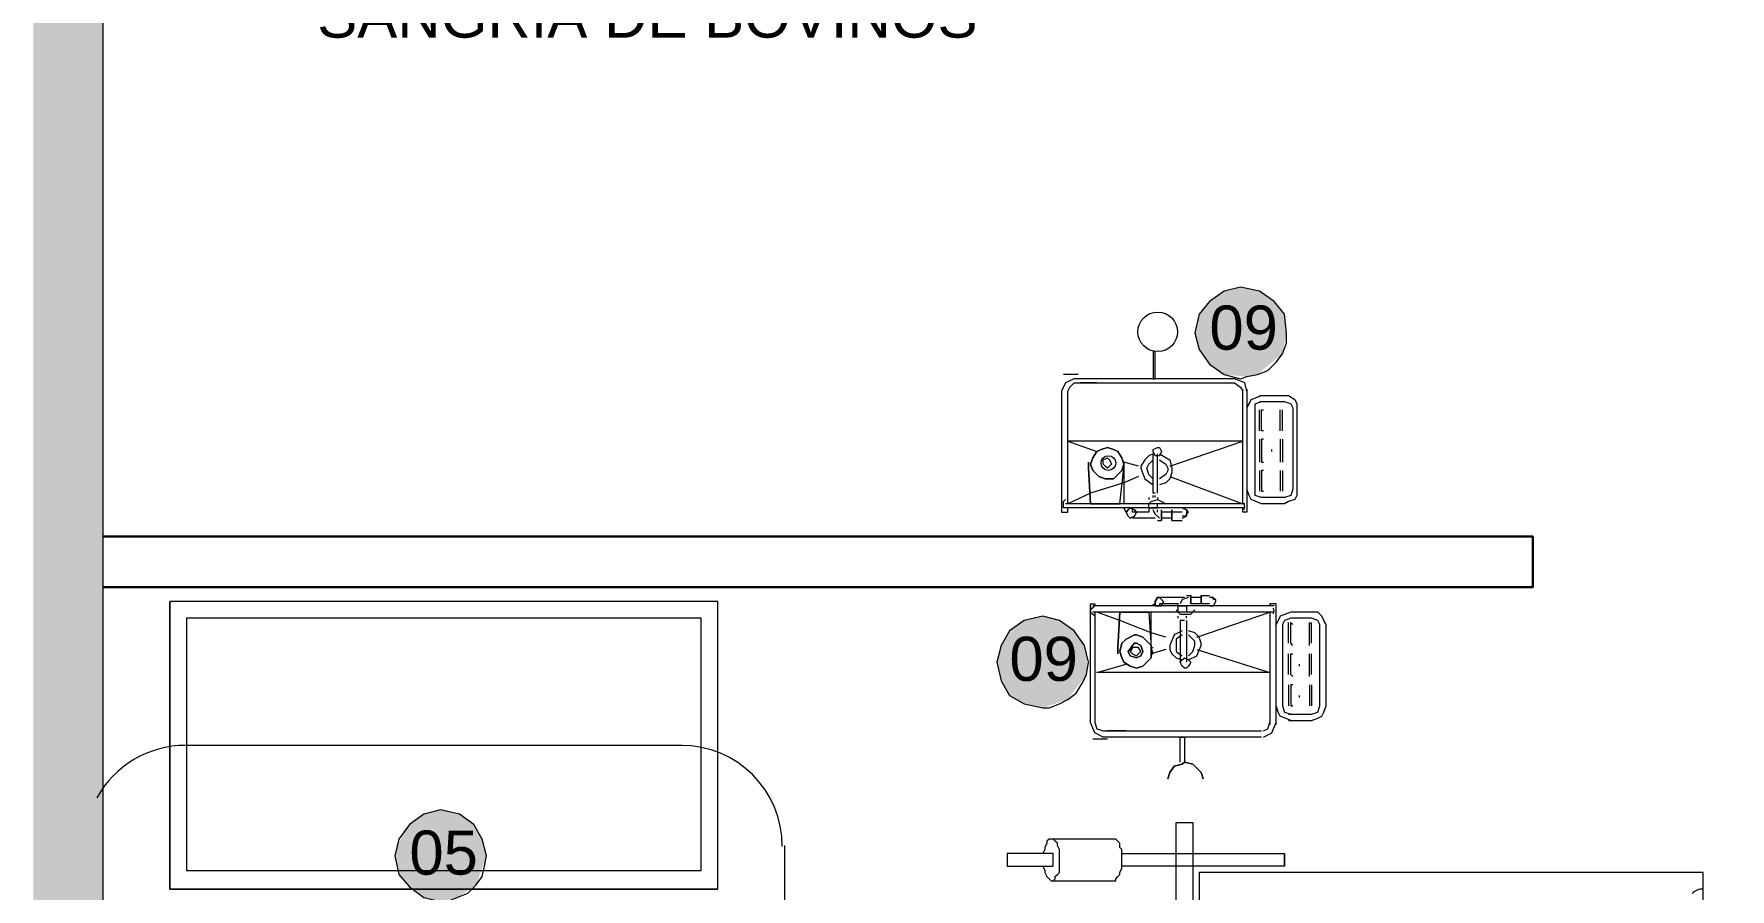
# Model space of a CAD drawing. Header units: metres. Extents: x 149 to 429, y -3 to 162.
# Drawn here: x 366.72 to 371.75, y 102.02 to 104.56 of the extents above; entities that cross this region are included whole.
import ezdxf

# ---------------------------------------------------------------- set-up
doc = ezdxf.new("R2010")
doc.units = ezdxf.units.M
doc.layers.add('1053_ARQ_BASE_MATADOURO_dwg', color=7, linetype='Continuous', lineweight=5, true_color=0x767676)
for name, color, linetype, lineweight in [('A-DETL', 7, 'Continuous', 5), ('A-DETL-GENF', 7, 'Continuous', 5), ('A-PAREDE', 7, 'Continuous', 30), ('A-TEXTO1', 7, 'Continuous', 5), ('PDF_equip inox', 7, 'Continuous', 5), ('PDF_EQUIPAMENTOS', 7, 'Continuous', 5), ('PDF_EquipInox', 7, 'Continuous', 5), ('PDF_isopainel', 7, 'Continuous', 5), ('PDF_Text', 7, 'Continuous', 5)]:
    doc.layers.add(name, color=color, linetype=linetype, lineweight=lineweight)
doc.styles.add('Arial_1', font='arial.ttf', dxfattribs={"height": 0.1308})
doc.styles.add('Arial_5', font='arial.ttf', dxfattribs={"height": 0.1275})

# ---------------------------------------------------------------- blocks, each defined once
blk = doc.blocks.new('1053_ARQ_BASE_MATADOURO_dwg_arq geral tgov-4039641-TÉRREO 1_20 - Dependente 2')
at = {"layer": 'A-PAREDE', "color": 253, "true_color": 0xaaaaaa}
blk.add_line((30.3125, 19.8832), (34.2546, 19.8832), dxfattribs=at)
at = {"layer": 'A-PAREDE', "color": 253, "true_color": 0xaaaaaa, "flags": 128}
blk.add_lwpolyline([(33.813, 19.8832), (34.5546, 19.8832), (34.5546, 19.7332), (30.3125, 19.7332)], dxfattribs=at)
at = {"layer": 'A-TEXTO1', "insert": (30.9474, 21.4916), "char_height": 0.1275, "width": 2.339853, "attachment_point": 1, "line_spacing_factor": 0.941778, "style": 'Arial_5'}
blk.add_mtext('SANGRIA DE BOVINOS', dxfattribs=at)
blk = doc.blocks.new('1053_ARQ_BASE_MATADOURO_dwg_ARQ GALPAO TGOV-4039645-TÉRREO 1_20 - Dependente 2')
at = {"layer": 'PDF_Text', "true_color": 0xe2e2e2}
h = blk.add_hatch(color=254, dxfattribs=at)
h.paths.add_polyline_path([(10.8687, 8.3693), (10.9058, 8.3796), (10.9738, 8.4373), (10.9861, 8.4991), (10.9799, 8.5548), (10.949, 8.5981), (10.8687, 8.631), (10.8501, 8.6352), (10.8007, 8.6228), (10.7574, 8.5981), (10.7265, 8.5548), (10.7141, 8.4991), (10.7265, 8.4497), (10.7574, 8.4064), (10.8007, 8.3755)])
h.paths.add_polyline_path([(-8.3586, 10.5022), (-8.3277, 10.5084), (-8.2535, 10.5702), (-8.2411, 10.6321), (-8.2473, 10.6877), (-8.2782, 10.7248), (-8.3215, 10.7557), (-8.3772, 10.7681), (-8.4266, 10.7557), (-8.4699, 10.7248), (-8.5008, 10.6877), (-8.5132, 10.6321), (-8.5008, 10.5826), (-8.4699, 10.5393), (-8.4266, 10.5084)])
h.paths.add_polyline_path([(8.4946, 10.5888), (8.5255, 10.595), (8.5997, 10.6568), (8.6121, 10.7186), (8.5997, 10.7743), (8.575, 10.8175), (8.5317, 10.8423), (8.4761, 10.8546), (8.4266, 10.8423), (8.3833, 10.8175), (8.3524, 10.7743), (8.3401, 10.7186), (8.3524, 10.6692), (8.3833, 10.6259), (8.4266, 10.595), (8.4761, 10.5888)])
h.paths.add_polyline_path([(0.4328, 11.7944), (0.5131, 11.8191), (0.5379, 11.8488), (0.5688, 11.9242), (0.5379, 12.0123), (0.5317, 12.0231), (0.4884, 12.0478), (0.4328, 12.0602), (0.3771, 12.0478), (0.34, 12.0231), (0.3091, 11.9798), (0.2968, 11.9242), (0.3091, 11.8747), (0.34, 11.8315), (0.3771, 11.8005)])
h.paths.add_polyline_path([(-9.9149, 11.9242), (-9.824, 11.9613), (-9.7851, 12.0231), (-9.7851, 12.0818), (-9.7975, 12.1205), (-9.816, 12.1529), (-9.8593, 12.1777), (-9.9149, 12.19), (-9.9644, 12.1777), (-10.0077, 12.1529), (-10.0386, 12.1097), (-10.051, 12.054), (-10.0298, 11.9922), (-10.0077, 11.9613), (-9.9644, 11.9304)])
h.paths.add_polyline_path([(-6.6584, 12.0417), (-6.5781, 12.0664), (-6.5348, 12.1158), (-6.5224, 12.1777), (-6.5286, 12.2271), (-6.5595, 12.2704), (-6.6028, 12.3013), (-6.6584, 12.3137), (-6.7079, 12.3013), (-6.7512, 12.2704), (-6.7821, 12.2271), (-6.7945, 12.1777), (-6.7821, 12.122), (-6.7295, 12.0664), (-6.7079, 12.054)])
h.paths.add_polyline_path([(1.1437, 12.1035), (1.2241, 12.1282), (1.2674, 12.1715), (1.2798, 12.2395), (1.2736, 12.289), (1.2427, 12.3322), (1.1994, 12.3631), (1.1437, 12.3755), (1.0943, 12.3631), (1.051, 12.3322), (1.0201, 12.289), (1.0077, 12.2395), (1.0201, 12.1839), (1.0726, 12.1282), (1.0943, 12.1158)])
h.paths.add_polyline_path([(-2.5982, 12.2704), (-2.5611, 12.2807), (-2.4931, 12.3384), (-2.4807, 12.4002), (-2.4869, 12.4559), (-2.5178, 12.4992), (-2.5982, 12.5321), (-2.6167, 12.5363), (-2.6662, 12.5239), (-2.7095, 12.4992), (-2.7404, 12.4559), (-2.7527, 12.4002), (-2.7404, 12.3508), (-2.7095, 12.3075), (-2.6662, 12.2766)])
h.paths.add_polyline_path([(-4.7975, 12.3508), (-4.7604, 12.3611), (-4.6924, 12.4188), (-4.6801, 12.4806), (-4.6863, 12.5363), (-4.7172, 12.5795), (-4.7975, 12.6125), (-4.8161, 12.6166), (-4.8655, 12.6043), (-4.9101, 12.5778), (-4.9397, 12.5363), (-4.9397, 12.4312), (-4.9088, 12.3879), (-4.8655, 12.357)])
h.paths.add_polyline_path([(-5.5703, 12.3631), (-5.5332, 12.3734), (-5.4652, 12.4312), (-5.4529, 12.493), (-5.4591, 12.5486), (-5.49, 12.5919), (-5.5703, 12.6249), (-5.5889, 12.629), (-5.6383, 12.6166), (-5.6816, 12.5919), (-5.7125, 12.5486), (-5.7125, 12.4435), (-5.6816, 12.4002), (-5.6383, 12.3693)])
h.paths.add_polyline_path([(1.7373, 12.3755), (1.7743, 12.3858), (1.8424, 12.4435), (1.8547, 12.5053), (1.8485, 12.561), (1.8176, 12.6043), (1.7373, 12.6372), (1.7187, 12.6414), (1.6692, 12.629), (1.626, 12.6043), (1.5951, 12.561), (1.5951, 12.4559), (1.626, 12.4126), (1.6692, 12.3817)])
h.paths.add_polyline_path([(6.6584, 12.6228), (6.7388, 12.6475), (6.7821, 12.697), (6.7883, 12.7835), (6.7821, 12.8083), (6.7574, 12.8516), (6.7141, 12.8825), (6.6584, 12.8948), (6.5858, 12.8659), (6.5657, 12.8516), (6.5348, 12.8083), (6.5224, 12.7588), (6.5348, 12.7032), (6.5873, 12.6475), (6.609, 12.6352)])
h.paths.add_polyline_path([(8.2473, 12.6537), (8.3462, 12.697), (8.3833, 12.7835), (8.371, 12.8392), (8.3401, 12.8825), (8.2968, 12.9134), (8.2473, 12.9196), (8.1917, 12.9134), (8.1484, 12.8825), (8.1175, 12.8392), (8.1175, 12.7341), (8.1484, 12.6908), (8.1917, 12.6599)])
h.paths.add_polyline_path([(-6.3617, 12.8268), (-6.2566, 12.8701), (-6.238, 12.8948), (-6.2257, 12.9567), (-6.238, 13.0123), (-6.2628, 13.0556), (-6.306, 13.0865), (-6.4111, 13.0865), (-6.4544, 13.0556), (-6.4853, 13.0123), (-6.4944, 12.9433), (-6.4853, 12.9072), (-6.4328, 12.8516), (-6.4111, 12.8392)])
h.paths.add_polyline_path([(9.5642, 12.8454), (9.6013, 12.8557), (9.6693, 12.9134), (9.6816, 12.9752), (9.6755, 13.0308), (9.6445, 13.0741), (9.5642, 13.1071), (9.5456, 13.1112), (9.4962, 13.0989), (9.4529, 13.0741), (9.422, 13.0308), (9.4096, 12.9752), (9.422, 12.9257), (9.4529, 12.8825), (9.4962, 12.8516)])
h.paths.add_polyline_path([(-1.9042, 12.8639), (-1.8238, 12.8886), (-1.7743, 12.9628), (-1.7743, 13.0247), (-1.7805, 13.0494), (-1.8053, 13.0927), (-1.8547, 13.125), (-1.9042, 13.1359), (-1.9536, 13.1236), (-1.9969, 13.0927), (-2.0278, 13.0494), (-2.0402, 12.9999), (-2.0272, 12.9433), (-1.9969, 12.901), (-1.9536, 12.8763)])
h.paths.add_polyline_path([(2.7203, 12.9134), (2.8192, 12.9567), (2.8563, 13.0432), (2.8439, 13.0989), (2.813, 13.1421), (2.7538, 13.1708), (2.7203, 13.1792), (2.6646, 13.1669), (2.6213, 13.1421), (2.5904, 13.0989), (2.5904, 12.9938), (2.6313, 12.9433), (2.6646, 12.9196)])
h.paths.add_polyline_path([(-0.0185, 12.9752), (0.0556, 12.9999), (0.1051, 13.0587), (0.1175, 13.1112), (0.1051, 13.1607), (0.0556, 13.2172), (0.0309, 13.2349), (-0.0185, 13.241), (-0.0742, 13.2349), (-0.1175, 13.204), (-0.1422, 13.1607), (-0.1546, 13.1112), (-0.1422, 13.0556), (-0.1175, 13.0123), (-0.0742, 12.9876)])
h.paths.add_polyline_path([(-4.3277, 13.0679), (-4.2349, 13.105), (-4.2226, 13.1223), (-4.1917, 13.1978), (-4.2226, 13.2859), (-4.2288, 13.2967), (-4.272, 13.3276), (-4.371, 13.329), (-4.3833, 13.3276), (-4.4204, 13.2967), (-4.4513, 13.2534), (-4.4637, 13.1978), (-4.4513, 13.1483), (-4.4204, 13.105), (-4.371, 13.0727)])
h.paths.add_polyline_path([(7.6044, 13.0803), (7.6538, 13.0927), (7.7033, 13.1298), (7.7404, 13.2163), (7.728, 13.2658), (7.6971, 13.3091), (7.6538, 13.34), (7.6044, 13.3523), (7.5487, 13.34), (7.5054, 13.3091), (7.4807, 13.2658), (7.4683, 13.2163), (7.4807, 13.1607), (7.5054, 13.1236), (7.5487, 13.0927)])
h.paths.add_polyline_path([(-10.7883, 13.1823), (-10.7512, 13.1885), (-10.7017, 13.2256), (-10.6646, 13.3121), (-10.677, 13.3678), (-10.7079, 13.4111), (-10.7883, 13.4451), (-10.8007, 13.4482), (-10.8563, 13.4358), (-10.8996, 13.4111), (-10.9305, 13.3678), (-10.9305, 13.2627), (-10.8996, 13.2194), (-10.8563, 13.1885)])
h.paths.add_polyline_path([(4.0989, 13.2101), (4.1298, 13.2163), (4.204, 13.2781), (4.2164, 13.34), (4.204, 13.3956), (4.1793, 13.4389), (4.136, 13.4636), (4.0557, 13.4698), (4.0309, 13.4636), (3.9876, 13.4389), (3.9567, 13.3956), (3.9444, 13.34), (3.9567, 13.2905), (3.9876, 13.2472), (4.0312, 13.2163), (4.0804, 13.2101)])
h.paths.add_polyline_path([(-7.2087, 13.241), (-7.1283, 13.2658), (-7.0788, 13.3461), (-7.0788, 13.4018), (-7.0912, 13.4373), (-7.1098, 13.4698), (-7.153, 13.5007), (-7.2087, 13.5131), (-7.2643, 13.5007), (-7.3014, 13.4698), (-7.3323, 13.4265), (-7.3447, 13.3771), (-7.3235, 13.3152), (-7.3014, 13.2843), (-7.2643, 13.2534)])
h.paths.add_polyline_path([(-9.8177, 13.2874), (-9.7682, 13.2998), (-9.7187, 13.3307), (-9.6878, 13.3863), (-9.6878, 13.4482), (-9.7002, 13.4837), (-9.7187, 13.5162), (-9.7682, 13.5484), (-9.8177, 13.5594), (-9.8733, 13.5471), (-9.9166, 13.5162), (-9.9413, 13.4729), (-9.9537, 13.4234), (-9.9378, 13.3616), (-9.9166, 13.3245), (-9.8733, 13.2998)])
h.paths.add_polyline_path([(5.4034, 13.5502), (5.4944, 13.5873), (5.5332, 13.6491), (5.5332, 13.7078), (5.5085, 13.7681), (5.5023, 13.7789), (5.4591, 13.8098), (5.354, 13.8098), (5.3085, 13.7758), (5.2798, 13.7356), (5.2674, 13.68), (5.2798, 13.6305), (5.323, 13.5784), (5.354, 13.5563)])
h.paths.add_polyline_path([(-0.6553, 13.6182), (-0.575, 13.6429), (-0.5564, 13.6614), (-0.5193, 13.748), (-0.5317, 13.8036), (-0.5564, 13.8469), (-0.5997, 13.8778), (-0.6553, 13.884), (-0.711, 13.8778), (-0.7543, 13.8469), (-0.779, 13.8036), (-0.7913, 13.748), (-0.779, 13.6985), (-0.7543, 13.6553), (-0.711, 13.6305)])
h.paths.add_polyline_path([(0, 13.6491), (0.0309, 13.6553), (0.0804, 13.6924), (0.1175, 13.7789), (0.1051, 13.8346), (0.0556, 13.8884), (0.0309, 13.9026), (-0.0185, 13.9149), (-0.0765, 13.9012), (-0.1175, 13.8778), (-0.1422, 13.8346), (-0.1546, 13.7789), (-0.121, 13.6924), (-0.1175, 13.6862), (-0.0742, 13.6553), (-0.0185, 13.6491)])
h.paths.add_polyline_path([(-3.085, 13.6553), (-2.9799, 13.6985), (-2.9614, 13.7233), (-2.949, 13.7851), (-2.9552, 13.8407), (-2.9861, 13.884), (-3.0294, 13.9149), (-3.1345, 13.9149), (-3.1778, 13.884), (-3.2087, 13.8407), (-3.221, 13.7851), (-3.2087, 13.7356), (-3.1778, 13.6924), (-3.1345, 13.6676)])
h.paths.add_polyline_path([(-7.8702, 13.748), (-7.796, 13.7727), (-7.7404, 13.8531), (-7.7404, 13.9087), (-7.7527, 13.9421), (-7.7775, 13.9768), (-7.8207, 14.0077), (-7.8702, 14.02), (-7.9258, 14.0077), (-7.9691, 13.9768), (-7.9938, 13.9335), (-8.0062, 13.884), (-7.9938, 13.8284), (-7.9691, 13.7913), (-7.9258, 13.7604)])
h.paths.add_polyline_path([(-11.7524, 13.7575), (-11.7095, 13.7908), (-11.6724, 13.85), (-11.6724, 13.9057), (-11.6847, 13.939), (-11.7095, 13.9737), (-11.7524, 14.0043), (-11.7524, 13.7576)])
h.paths.add_polyline_path([(1.7682, 13.8964), (1.8238, 13.9067), (1.8918, 13.9644), (1.9042, 14.0262), (1.898, 14.0819), (1.8671, 14.1251), (1.8238, 14.1499), (1.7682, 14.1622), (1.7187, 14.1499), (1.6754, 14.1251), (1.6445, 14.0819), (1.6322, 14.0262), (1.6445, 13.9768), (1.6754, 13.9335), (1.7187, 13.9026)])
h.paths.add_polyline_path([(2.813, 13.9087), (2.8501, 13.9149), (2.8934, 13.9489)])
h.paths.add_polyline_path([(2.8006, 13.9087), (2.8995, 13.952), (2.9305, 14.0077), (2.9305, 14.0695), (2.9243, 14.0942), (2.8934, 14.1375), (2.8501, 14.1684), (2.7538, 14.1694), (2.745, 14.1684), (2.7017, 14.1375), (2.6708, 14.0942), (2.6646, 14.0448), (2.6708, 13.9891), (2.7017, 13.9458), (2.7538, 13.9191)])
h.paths.add_polyline_path([(4, 14.0077), (4.0557, 14.018), (4.1237, 14.0757), (4.136, 14.1375), (4.1298, 14.1931), (4.0989, 14.2364), (4.0312, 14.2666), (4, 14.2735), (3.9258, 14.247), (3.9073, 14.2364), (3.8764, 14.1931), (3.864, 14.1375), (3.8764, 14.088), (3.9258, 14.0315), (3.9506, 14.0138)])
h.paths.add_polyline_path([(3.3694, 14.1313), (3.4436, 14.156), (3.4931, 14.2148), (3.5054, 14.2673), (3.4931, 14.3168), (3.4436, 14.3733), (3.4189, 14.391), (3.3694, 14.3972), (3.3138, 14.391), (3.2705, 14.3601), (3.2458, 14.3168), (3.2334, 14.2673), (3.2458, 14.2117), (3.2705, 14.1684), (3.3138, 14.1437)])
h.paths.add_polyline_path([(4.5812, 14.2055), (4.6801, 14.2488), (4.7172, 14.3353), (4.7048, 14.391), (4.6739, 14.4342), (4.6306, 14.4652), (4.5812, 14.4713), (4.5255, 14.4652), (4.4822, 14.4342), (4.4513, 14.391), (4.4513, 14.2859), (4.4822, 14.2426), (4.5255, 14.2179)])
h.paths.add_polyline_path([(6.8996, 14.391), (6.949, 14.4013), (7.017, 14.459), (7.0294, 14.5208), (7.0232, 14.5764), (6.9923, 14.6197), (6.949, 14.6445), (6.8996, 14.6568), (6.8439, 14.6445), (6.8006, 14.6197), (6.7697, 14.5764), (6.7697, 14.4713), (6.8006, 14.4281), (6.8439, 14.3972)])
h.paths.add_polyline_path([(-4.2226, 14.4219), (-4.1855, 14.4281), (-4.136, 14.4652), (-4.0989, 14.5517), (-4.1113, 14.6074), (-4.1422, 14.6506), (-4.2226, 14.6846), (-4.2349, 14.6877), (-4.2906, 14.6754), (-4.3339, 14.6506), (-4.3648, 14.6074), (-4.3648, 14.5023), (-4.3339, 14.459), (-4.2906, 14.4281)])
h.paths.add_polyline_path([(-3.2396, 14.6135), (-3.2087, 14.6197), (-3.153, 14.6568), (-3.1221, 14.7434), (-3.1407, 14.8098), (-3.1592, 14.8423), (-3.2025, 14.867), (-3.2581, 14.8794), (-3.3214, 14.8591), (-3.3509, 14.8423), (-3.3818, 14.799), (-3.3941, 14.7434), (-3.3729, 14.6815), (-3.3509, 14.6506), (-3.3076, 14.6197), (-3.2581, 14.6135)])
h.paths.add_polyline_path([(-8.983, 14.6506), (-8.9027, 14.6754), (-8.8594, 14.7248), (-8.847, 14.7866), (-8.8725, 14.8591), (-8.8841, 14.8794), (-8.9274, 14.9103), (-8.983, 14.9227), (-9.0325, 14.9103), (-9.0902, 14.8591), (-9.1067, 14.8361), (-9.119, 14.7866), (-9.1067, 14.731), (-9.0498, 14.6754), (-9.0325, 14.663)])
h.paths.add_polyline_path([(5.3725, 14.6754), (5.4776, 14.7186), (5.4962, 14.7434), (5.5085, 14.8114), (5.5023, 14.8608), (5.4714, 14.9041), (5.4281, 14.935), (5.323, 14.935), (5.2798, 14.9041), (5.2484, 14.8591), (5.2365, 14.8114), (5.2489, 14.7557), (5.2798, 14.7125), (5.323, 14.6877)])
h.paths.add_polyline_path([(3.9258, 14.7063), (4.0247, 14.7496), (4.0433, 14.7743), (4.0531, 14.8591), (4.0495, 14.8917), (4, 14.9483), (3.9753, 14.9659), (3.9258, 14.9721), (3.8702, 14.9659), (3.8269, 14.935), (3.796, 14.8917), (3.796, 14.7866), (3.8442, 14.731), (3.8702, 14.7125)])
h.paths.add_polyline_path([(-0.8964, 14.7496), (-0.8161, 14.7743), (-0.7975, 14.7928), (-0.7648, 14.8591), (-0.7666, 14.9103), (-0.7728, 14.935), (-0.7975, 14.9783), (-0.8408, 15.0092), (-0.8964, 15.0154), (-0.9521, 15.0092), (-0.9954, 14.9783), (-1.0201, 14.935), (-1.0283, 14.867), (-1.0201, 14.8299), (-0.9954, 14.7866), (-0.9521, 14.7619)])
h.paths.add_polyline_path([(0.7357, 14.799), (0.8346, 14.8423), (0.8532, 14.867), (0.8655, 14.9288), (0.8594, 14.9845), (0.8099, 15.041), (0.7852, 15.0587), (0.7357, 15.0649), (0.6801, 15.0587), (0.6368, 15.0278), (0.6059, 14.9845), (0.6059, 14.8794), (0.6541, 14.8237), (0.6801, 14.8052)])
h.paths.add_polyline_path([(-6.2628, 14.8361), (-6.1973, 14.8591), (-6.1391, 14.9103), (-6.1268, 14.9721), (-6.1329, 15.0216), (-6.1639, 15.0649), (-6.2133, 15.0971), (-6.2628, 15.1081), (-6.3122, 15.0958), (-6.3555, 15.0649), (-6.3864, 15.0216), (-6.3988, 14.9721), (-6.3864, 14.9227), (-6.3272, 14.8591), (-6.3122, 14.8485)])
h.paths.add_polyline_path([(-11.9595, 15.0947), (-11.9595, 15.3305), (-11.9939, 15.306), (-12.0248, 15.2627), (-12.0248, 15.1576), (-11.9722, 15.1019)])
h = blk.add_hatch(color=254, dxfattribs=at)
h.paths.add_polyline_path([(-12.1546, 6.4775), (-12.0742, 6.5022), (-12.031, 6.5517), (-12.0186, 6.6135), (-12.0248, 6.663), (-12.0557, 6.7062), (-12.1051, 6.7284), (-12.2163, 6.7284), (-12.2473, 6.7062), (-12.2782, 6.663), (-12.2906, 6.6135), (-12.2782, 6.5579), (-12.2473, 6.5208), (-12.2041, 6.4899)])
h.paths.add_polyline_path([(-11.6291, 6.4775), (-11.5487, 6.5022), (-11.5054, 6.5517), (-11.4931, 6.6135), (-11.4993, 6.663), (-11.5302, 6.7062), (-11.5796, 6.7385), (-11.6291, 6.7495), (-11.6786, 6.7372), (-11.7218, 6.7062), (-11.7527, 6.663), (-11.7589, 6.6135), (-11.7527, 6.5579), (-11.7218, 6.5208), (-11.6786, 6.4899)])
h.paths.add_polyline_path([(-7.4622, 7.0834), (-7.3818, 7.1081), (-7.3385, 7.1576), (-7.3261, 7.2194), (-7.3323, 7.2688), (-7.3632, 7.3121), (-7.4065, 7.343), (-7.4622, 7.3554), (-7.5116, 7.343), (-7.5549, 7.3121), (-7.5858, 7.2688), (-7.5894, 7.196), (-7.5858, 7.1637), (-7.5333, 7.1081), (-7.5116, 7.0957)])
h.paths.add_polyline_path([(-11.1098, 7.6398), (-11.0047, 7.6831), (-10.9861, 7.7078), (-10.9738, 7.7696), (-10.9861, 7.8253), (-11.0294, 7.8791), (-11.0541, 7.8933), (-11.1098, 7.9056), (-11.1592, 7.8933), (-11.2025, 7.8685), (-11.2334, 7.8253), (-11.2458, 7.7696), (-11.2334, 7.7202), (-11.2025, 7.6769), (-11.1592, 7.646)])
h.paths.add_polyline_path([(-9.4714, 7.7758), (-9.3911, 7.8005), (-9.3725, 7.8191), (-9.3416, 7.8747), (-9.3416, 7.9365), (-9.3478, 7.9613), (-9.3725, 8.0046), (-9.4158, 8.0355), (-9.4714, 8.0416), (-9.5271, 8.0355), (-9.5704, 8.0046), (-9.5951, 7.9613), (-9.6074, 7.9118), (-9.5951, 7.8562), (-9.5704, 7.8129), (-9.5271, 7.7882)])
h.paths.add_polyline_path([(-7.9629, 7.8624), (-7.932, 7.8685), (-7.8826, 7.9056), (-7.8455, 7.9922), (-7.8578, 8.0478), (-7.8887, 8.0911), (-7.932, 8.1158), (-7.9815, 8.1282), (-8.0371, 8.1158), (-8.0804, 8.0911), (-8.1051, 8.0478), (-8.1175, 7.9922), (-8.0839, 7.9056), (-8.0804, 7.8995), (-8.0371, 7.8685), (-7.9815, 7.8624)])
h.paths.add_polyline_path([(-12.1546, 8.2395), (-12.0804, 8.2642), (-12.0248, 8.3384), (-12.0248, 8.4002), (-12.0371, 8.4336), (-12.0619, 8.4682), (-12.1051, 8.4991), (-12.1546, 8.5115), (-12.2102, 8.4991), (-12.2535, 8.4682), (-12.2782, 8.425), (-12.2906, 8.3755), (-12.2782, 8.3199), (-12.2535, 8.2766), (-12.2102, 8.2518)])
h.paths.add_polyline_path([(-10.7512, 8.9443), (-10.7017, 8.9566), (-10.6461, 8.9937), (-10.6152, 9.0803), (-10.6275, 9.1298), (-10.6523, 9.173), (-10.6956, 9.2039), (-10.7512, 9.2163), (-10.8007, 9.2039), (-10.8439, 9.173), (-10.8793, 9.1118), (-10.8872, 9.0803), (-10.8748, 9.0246), (-10.8439, 8.9876), (-10.8007, 8.9566)])
h.paths.add_polyline_path([(-8.9645, 9.5192), (-8.8903, 9.544), (-8.8346, 9.6182), (-8.8346, 9.68), (-8.847, 9.7134), (-8.8717, 9.748), (-8.915, 9.7789), (-8.9645, 9.7913), (-9.0201, 9.7789), (-9.0634, 9.748), (-9.0881, 9.7047), (-9.1005, 9.6553), (-9.0881, 9.5996), (-9.0634, 9.5563), (-9.0201, 9.5316)])
at = {"layer": 'PDF_equip inox', "color": 253, "lineweight": 9, "true_color": 0xaaaaaa}
blk.add_line((-8.2473, 9.0494), (-8.2473, 9.0865), dxfattribs=at)
at = {"layer": 'PDF_equip inox', "color": 253, "lineweight": 9, "true_color": 0xaaaaaa, "flags": 128}
for points in [[(-8.5193, 8.5424), (-8.5688, 8.5424), (-8.5688, 9.1792), (-8.5193, 9.1792)], [(-8.9336, 9.0865), (-9.0696, 9.0865), (-9.0696, 9.0494), (-8.9336, 9.0494)]]:
    blk.add_lwpolyline(points, close=True, dxfattribs=at)
for points in [[(-8.9645, 9.0494), (-8.9583, 9.037), (-8.9583, 9.0308), (-8.9521, 9.0185), (-8.9459, 9.0123), (-8.9398, 9.0061), (-8.9336, 9.0061), (-8.9274, 9.0123), (-8.9274, 9.0185), (-8.9212, 9.0246), (-8.915, 9.0308), (-8.915, 9.0432), (-8.915, 9.0556), (-8.915, 9.0679), (-8.915, 9.0803), (-8.915, 9.0865), (-8.915, 9.0988), (-8.9212, 9.1112), (-8.9212, 9.1174), (-8.9274, 9.1236), (-8.9336, 9.1298), (-8.9398, 9.1298), (-8.9459, 9.1298), (-8.9521, 9.1236), (-8.9521, 9.1174), (-8.9583, 9.105), (-8.9583, 9.0988), (-8.9645, 9.0865)], [(-8.9398, 9.0061), (-8.7543, 9.0061), (-8.7481, 9.0061), (-8.7481, 9.0123), (-8.7419, 9.0185), (-8.7357, 9.0246), (-8.7357, 9.0308), (-8.7295, 9.0432), (-8.7295, 9.0556), (-8.7295, 9.0617), (-8.7295, 9.0741), (-8.7295, 9.0865), (-8.7295, 9.0988), (-8.7357, 9.105), (-8.7357, 9.1174), (-8.7419, 9.1236), (-8.7481, 9.1298), (-8.7543, 9.1298), (-8.9398, 9.1298)], [(-8.7295, 9.0865), (-8.5688, 9.0865), (-8.2473, 9.0865), (-8.2473, 9.0494), (-8.7295, 9.0494)]]:
    blk.add_lwpolyline(points, dxfattribs=at)
at = {"layer": 'PDF_equip inox', "color": 253, "lineweight": 9, "true_color": 0xaaaaaa}
blk.add_arc((-7.0078, 8.9412), 0.0402, 86.0065, 137.4939, dxfattribs=at)
at = {"layer": 'PDF_EQUIPAMENTOS', "color": 253, "true_color": 0xaaaaaa}
for p, q in [((-11.5054, 9.408), (-10.034, 9.408)), ((-9.7311, 9.1112), (-9.7311, 7.3121))]:
    blk.add_line(p, q, dxfattribs=at)
at = {"layer": 'PDF_EQUIPAMENTOS', "color": 253, "true_color": 0xaaaaaa, "flags": 128}
blk.add_lwpolyline([(-8.5008, 9.0308), (-8.5008, 7.0277), (-7.0047, 7.0277), (-7.0047, 9.0308)], close=True, dxfattribs=at)
at = {"layer": 'PDF_EQUIPAMENTOS', "color": 253, "true_color": 0xaaaaaa}
for centre, start, end in [((-11.5085, 9.1081), 90, 151.2912), ((-10.0371, 9.1081), 0, 90)]:
    blk.add_arc(centre, 0.2998, start, end, dxfattribs=at)
at = {"layer": 'PDF_EquipInox', "color": 253, "true_color": 0xaaaaaa}
for p, q in [((-8.8594, 10.5084), (-8.9027, 10.5084)), ((-8.8037, 10.4837), (-8.8532, 10.4837)), ((-8.4575, 10.4837), (-8.4081, 10.4837)), ((-8.3586, 10.4033), (-8.3586, 10.1622)), ((-8.3215, 10.3415), (-8.3215, 10.4033)), ((-8.2597, 10.3415), (-8.2597, 10.4033)), ((-8.2535, 10.3415), (-8.2535, 10.4033)), ((-8.6244, 10.156), (-8.6244, 10.2735)), ((-8.3215, 10.3168), (-8.3215, 10.2488)), ((-8.2844, 10.2797), (-8.2844, 10.2859)), ((-8.2597, 10.3168), (-8.2597, 10.2488)), ((-8.2535, 10.3168), (-8.2535, 10.2488)), ((-8.3215, 10.224), (-8.3215, 10.1622)), ((-8.2597, 10.224), (-8.2597, 10.1622)), ((-8.2535, 10.224), (-8.2535, 10.1622)), ((-8.9027, 10.1128), (-8.9027, 10.1251)), ((-8.3648, 10.1251), (-8.8965, 10.1251)), ((-8.8037, 10.1251), (-8.7976, 10.1251)), ((-8.6059, 10.1251), (-8.6677, 10.1251)), ((-8.6492, 10.1437), (-8.6492, 10.1375)), ((-8.6368, 10.1437), (-8.6368, 10.1498)), ((-8.6306, 10.1437), (-8.6306, 10.1498)), ((-8.6244, 10.1437), (-8.6244, 10.1375)), ((-8.6306, 10.0818), (-8.6986, 10.0818)), ((-8.6244, 10.1004), (-8.6244, 10.1066)), ((-8.6244, 10.0757), (-8.6121, 10.0757)), ((-8.5812, 10.0818), (-8.6121, 10.0818)), ((-8.8223, 9.8222), (-8.8223, 9.8036)), ((-8.2782, 9.8222), (-8.8161, 9.8222)), ((-8.6306, 9.8284), (-8.643, 9.8222)), ((-8.5441, 9.8469), (-8.6183, 9.8469)), ((-8.5379, 9.8531), (-8.5255, 9.8531)), ((-8.4946, 9.8469), (-8.5255, 9.8469)), ((-8.2782, 9.8036), (-8.8161, 9.8036)), ((-8.6615, 9.8036), (-8.6554, 9.8036)), ((-8.5193, 9.8036), (-8.5812, 9.8036)), ((-8.5626, 9.7851), (-8.5626, 9.7913)), ((-8.5379, 9.7851), (-8.5379, 9.7913)), ((-8.5379, 9.7789), (-8.5379, 9.6553)), ((-8.235, 9.7109), (-8.235, 9.7727)), ((-8.167, 9.7109), (-8.167, 9.7727)), ((-8.643, 9.6985), (-8.6368, 9.6985)), ((-8.235, 9.6182), (-8.235, 9.68)), ((-8.167, 9.6182), (-8.167, 9.68)), ((-8.204, 9.6491), (-8.204, 9.6429)), ((-8.235, 9.5872), (-8.235, 9.5254)), ((-8.1731, 9.5872), (-8.1731, 9.5254)), ((-8.167, 9.5872), (-8.167, 9.5254)), ((-8.204, 9.5563), (-8.204, 9.5502)), ((-8.7728, 9.4265), (-8.8161, 9.4265)), ((-8.7172, 9.4512), (-8.7728, 9.4512)), ((-8.371, 9.4512), (-8.3215, 9.4512))]:
    blk.add_line(p, q, dxfattribs=at)
at = {"layer": 'PDF_EquipInox', "color": 253, "true_color": 0xaaaaaa, "flags": 128}
for points in [[(-8.6368, 10.5764), (-8.6368, 10.4961), (-8.6306, 10.4961), (-8.6306, 10.5764)], [(-8.3586, 10.459), (-8.3648, 10.4837), (-8.3957, 10.4961), (-8.8717, 10.4961), (-8.8965, 10.4837), (-8.9088, 10.459), (-8.9088, 10.1004), (-8.8903, 10.1004), (-8.8903, 10.1128)], [(-8.6801, 10.2055), (-8.7234, 10.1869), (-8.8223, 10.156), (-8.8903, 10.1251), (-8.8903, 10.459), (-8.8841, 10.4713), (-8.8717, 10.4837), (-8.3957, 10.4837), (-8.3772, 10.4713), (-8.371, 10.459)], [(-8.5874, 10.2055), (-8.371, 10.1251), (-8.371, 10.4651)], [(-8.3586, 10.4651), (-8.3586, 10.1004), (-8.371, 10.1004), (-8.371, 10.1128)], [(-8.3215, 10.4466), (-8.2473, 10.4466), (-8.235, 10.4466), (-8.2164, 10.4342), (-8.2102, 10.4219), (-8.2102, 10.4095), (-8.2102, 10.1684), (-8.2102, 10.1498), (-8.2164, 10.1375), (-8.235, 10.1313), (-8.2473, 10.1251), (-8.3153, 10.1251), (-8.3462, 10.1375), (-8.3524, 10.1498), (-8.3586, 10.1684)], [(-8.3586, 10.4095), (-8.3524, 10.4219), (-8.3462, 10.4342), (-8.3153, 10.4466)], [(-8.3215, 10.4281), (-8.2473, 10.4281), (-8.2288, 10.4219), (-8.2226, 10.4095), (-8.2226, 10.1684), (-8.2288, 10.1498), (-8.2473, 10.1437), (-8.3153, 10.1437), (-8.3339, 10.1498), (-8.3339, 10.1684), (-8.3339, 10.4095), (-8.3339, 10.4219), (-8.3153, 10.4281)], [(-8.3091, 10.3415), (-8.3153, 10.3415), (-8.3153, 10.4033), (-8.3091, 10.4033)], [(-8.5874, 10.2364), (-8.371, 10.3106), (-8.8903, 10.3106), (-8.8037, 10.2797)], [(-8.6306, 10.156), (-8.6368, 10.156), (-8.6368, 10.2735), (-8.6492, 10.2673), (-8.6615, 10.2549), (-8.6739, 10.2364), (-8.6739, 10.2302), (-8.6615, 10.1993), (-8.6368, 10.1808)], [(-8.6183, 10.2735), (-8.5874, 10.2549), (-8.5812, 10.2302), (-8.5812, 10.2179), (-8.5874, 10.1993), (-8.5997, 10.1869), (-8.6183, 10.1808)], [(-8.3091, 10.3168), (-8.3153, 10.3168), (-8.3153, 10.2488), (-8.3091, 10.2488)], [(-8.8223, 10.1251), (-8.8285, 10.2302), (-8.8223, 10.1251), (-8.7357, 10.1251), (-8.8223, 10.1251), (-8.8161, 10.1251)], [(-8.7357, 10.1251), (-8.7234, 10.2302), (-8.7234, 10.1251)], [(-8.6801, 10.2364), (-8.7234, 10.2488), (-8.7234, 10.2302), (-8.7234, 10.2488)], [(-8.6368, 10.1993), (-8.6492, 10.2117), (-8.6554, 10.2302), (-8.6492, 10.2426), (-8.6368, 10.2549)], [(-8.6183, 10.2549), (-8.5997, 10.2426), (-8.5935, 10.2302), (-8.5935, 10.224), (-8.5997, 10.2117), (-8.6183, 10.1993)], [(-8.3091, 10.224), (-8.3153, 10.224), (-8.3153, 10.1622), (-8.3091, 10.1622)], [(-8.3648, 10.1128), (-8.8965, 10.1128), (-8.9027, 10.1128), (-8.9027, 10.1251), (-8.9027, 10.1313), (-8.8965, 10.1375)], [(-8.6492, 10.1128), (-8.6492, 10.1251), (-8.643, 10.1313), (-8.6244, 10.1375), (-8.6121, 10.1313), (-8.5997, 10.1251)], [(-8.6244, 10.1128), (-8.6492, 10.1128), (-8.6244, 10.1128), (-8.6244, 10.1251)], [(-8.7172, 10.1004), (-8.711, 10.088), (-8.7048, 10.0818), (-8.6925, 10.088), (-8.6863, 10.1004), (-8.6925, 10.1066), (-8.7048, 10.1128), (-8.711, 10.1066), (-8.7172, 10.1004), (-8.711, 10.088), (-8.7048, 10.0818), (-8.6925, 10.088), (-8.6863, 10.1004), (-8.6925, 10.1066), (-8.7048, 10.1128), (-8.711, 10.1066), (-8.7172, 10.1004), (-8.711, 10.1066), (-8.7048, 10.1128), (-8.6925, 10.1066), (-8.6863, 10.1004), (-8.6925, 10.088), (-8.7048, 10.0818), (-8.711, 10.088), (-8.7172, 10.1004), (-8.7234, 10.1128)], [(-8.643, 10.1128), (-8.6492, 10.1128), (-8.6492, 10.1004), (-8.6986, 10.1004), (-8.6986, 10.1128)], [(-8.6183, 10.0818), (-8.6306, 10.0942), (-8.6368, 10.1066)], [(-8.5812, 10.1004), (-8.6121, 10.1004), (-8.6121, 10.1066)], [(-8.5503, 10.1004), (-8.5688, 10.1004), (-8.5812, 10.1004), (-8.5812, 10.1066), (-8.5812, 10.0757), (-8.5812, 10.1004), (-8.5812, 10.1066)], [(-8.5812, 10.0757), (-8.5626, 10.0757), (-8.5503, 10.0757)], [(-8.5503, 10.0818), (-8.5379, 10.088), (-8.5379, 10.0942), (-8.5317, 10.1004), (-8.5379, 10.1066), (-8.5503, 10.1128), (-8.5379, 10.1066), (-8.5379, 10.1004), (-8.5379, 10.088), (-8.5441, 10.088), (-8.5503, 10.088)], [(-8.3153, 9.4327), (-8.7852, 9.4327), (-8.8099, 9.4451), (-8.8223, 9.476), (-8.8223, 9.8284), (-8.8099, 9.8284), (-8.8099, 9.8222), (-8.8161, 9.816), (-8.8223, 9.8098), (-8.8223, 9.8036), (-8.8161, 9.7974), (-8.8099, 9.7913)], [(-8.5626, 9.8036), (-8.5626, 9.8222), (-8.5626, 9.8284), (-8.6183, 9.8284), (-8.6183, 9.8222)], [(-8.5379, 9.8222), (-8.5626, 9.8222), (-8.5379, 9.8222), (-8.5379, 9.8036)], [(-8.5317, 9.8469), (-8.5503, 9.8407), (-8.5564, 9.8284)], [(-8.4699, 9.8284), (-8.4884, 9.8284), (-8.4946, 9.8284), (-8.4946, 9.8531), (-8.4946, 9.8284), (-8.5255, 9.8284), (-8.5255, 9.8531), (-8.5255, 9.8284)], [(-8.4946, 9.8531), (-8.4761, 9.8531), (-8.4699, 9.8531)], [(-8.4699, 9.8222), (-8.4575, 9.8222), (-8.4513, 9.8345), (-8.4513, 9.8407), (-8.4575, 9.8407), (-8.4575, 9.8469), (-8.4699, 9.8469)], [(-8.4637, 9.8222), (-8.4575, 9.8222), (-8.4513, 9.8345), (-8.4513, 9.8407), (-8.4637, 9.8469)], [(-8.2721, 9.4698), (-8.2721, 9.8284), (-8.2906, 9.8284), (-8.2906, 9.8222)], [(-8.8099, 9.8036), (-8.8099, 9.476), (-8.8037, 9.4574), (-8.7852, 9.4512), (-8.3153, 9.4512)], [(-8.5997, 9.7294), (-8.643, 9.7418), (-8.7357, 9.7789), (-8.8037, 9.8036)], [(-8.6492, 9.8036), (-8.7357, 9.8036), (-8.6492, 9.8036), (-8.643, 9.6985), (-8.643, 9.8036)], [(-8.5688, 9.8098), (-8.5564, 9.7974), (-8.5441, 9.7974), (-8.5255, 9.7974), (-8.5132, 9.8098)], [(-8.5441, 9.7789), (-8.5564, 9.7789), (-8.5564, 9.6553), (-8.5503, 9.6614), (-8.5441, 9.6676), (-8.5317, 9.6614), (-8.5255, 9.6553), (-8.5317, 9.6429), (-8.5379, 9.6367), (-8.5441, 9.6367), (-8.5503, 9.6429), (-8.5564, 9.6553)], [(-8.507, 9.7294), (-8.2906, 9.8036), (-8.2906, 9.4698)], [(-8.235, 9.4821), (-8.167, 9.4821), (-8.1484, 9.4883), (-8.136, 9.4945), (-8.1299, 9.5069), (-8.1237, 9.5254), (-8.1237, 9.7665), (-8.1299, 9.7789), (-8.136, 9.7913), (-8.1484, 9.8036), (-8.167, 9.8036), (-8.2288, 9.8036), (-8.2597, 9.7913), (-8.2659, 9.7789), (-8.2721, 9.7665)], [(-8.2288, 9.4821), (-8.2597, 9.4945), (-8.2659, 9.5069), (-8.2721, 9.5254), (-8.2721, 9.7727)], [(-8.235, 9.5007), (-8.167, 9.5007), (-8.1484, 9.5069), (-8.1422, 9.5254), (-8.1422, 9.7665), (-8.1484, 9.7789), (-8.167, 9.7851), (-8.2288, 9.7851), (-8.2473, 9.7789), (-8.2535, 9.7665), (-8.2535, 9.5254), (-8.2473, 9.5069), (-8.2288, 9.5007)], [(-8.2226, 9.7047), (-8.2288, 9.7109), (-8.2288, 9.7727), (-8.2226, 9.7665)], [(-8.1731, 9.7047), (-8.1731, 9.7109), (-8.1731, 9.7727), (-8.1731, 9.7665)], [(-8.5503, 9.748), (-8.575, 9.7356), (-8.5874, 9.7047), (-8.5874, 9.6923), (-8.5812, 9.68), (-8.5688, 9.6676), (-8.5503, 9.6614)], [(-8.5503, 9.7356), (-8.5688, 9.7233), (-8.5688, 9.7047), (-8.5688, 9.6985), (-8.5688, 9.6862), (-8.5503, 9.6738)], [(-8.5317, 9.6614), (-8.507, 9.6738), (-8.4946, 9.7047), (-8.4946, 9.7109), (-8.5008, 9.7294), (-8.5132, 9.7418), (-8.5317, 9.748)], [(-8.5317, 9.6738), (-8.5193, 9.6862), (-8.5132, 9.7047), (-8.5132, 9.7109), (-8.5132, 9.7171), (-8.5317, 9.7356)], [(-8.507, 9.6923), (-8.2906, 9.6243), (-8.8037, 9.6243), (-8.7172, 9.6491)], [(-8.5997, 9.6923), (-8.643, 9.68), (-8.6368, 9.68), (-8.643, 9.6985), (-8.643, 9.68)], [(-8.2226, 9.612), (-8.2288, 9.6182), (-8.2288, 9.68), (-8.2226, 9.68)], [(-8.1731, 9.612), (-8.1731, 9.6182), (-8.1731, 9.68)], [(-8.2226, 9.5872), (-8.2288, 9.5872), (-8.2288, 9.5254), (-8.2226, 9.5254)], [(-8.3091, 9.4327), (-8.2844, 9.4451), (-8.2721, 9.476)], [(-8.3091, 9.4512), (-8.2968, 9.4574), (-8.2906, 9.476)], [(-8.5564, 9.3585), (-8.5564, 9.4327), (-8.5441, 9.4327), (-8.5441, 9.3585)]]:
    blk.add_lwpolyline(points, dxfattribs=at)
for points in [[(-8.8223, 10.2426), (-8.8161, 10.224), (-8.7976, 10.2055), (-8.779, 10.1993), (-8.7728, 10.1993), (-8.7543, 10.1993), (-8.7419, 10.2117), (-8.7295, 10.224), (-8.7234, 10.2426), (-8.7295, 10.2611), (-8.7419, 10.2797), (-8.7543, 10.2859), (-8.7728, 10.292), (-8.7914, 10.2859), (-8.8037, 10.2797), (-8.8161, 10.2611), (-8.8223, 10.2426), (-8.8161, 10.2611), (-8.8037, 10.2797), (-8.7914, 10.2859), (-8.7728, 10.292), (-8.7543, 10.2859), (-8.7419, 10.2797), (-8.7295, 10.2611), (-8.7234, 10.2426), (-8.7295, 10.224), (-8.7419, 10.2117), (-8.7543, 10.1993), (-8.7728, 10.1993), (-8.779, 10.1993), (-8.7976, 10.2055), (-8.8161, 10.224)], [(-8.6121, 10.2797), (-8.6183, 10.2673), (-8.6244, 10.2673), (-8.6306, 10.2673), (-8.6368, 10.2797), (-8.6368, 10.2859), (-8.6244, 10.292), (-8.6183, 10.292)], [(-8.8285, 10.2488), (-8.8285, 10.2302)], [(-8.7852, 10.2426), (-8.7852, 10.2549), (-8.7728, 10.2611), (-8.7666, 10.2549), (-8.7605, 10.2426), (-8.7666, 10.2364), (-8.7728, 10.2302), (-8.779, 10.2364)], [(-8.6121, 10.1004), (-8.6121, 10.0757)], [(-8.6306, 9.8345), (-8.6244, 9.8469), (-8.6183, 9.8469), (-8.6121, 9.8407), (-8.6059, 9.8345), (-8.6121, 9.8222), (-8.6183, 9.8222), (-8.6306, 9.8222), (-8.6306, 9.8345), (-8.6306, 9.8222), (-8.6183, 9.8222), (-8.6121, 9.8222), (-8.6059, 9.8345), (-8.6121, 9.8407), (-8.6183, 9.8469), (-8.6244, 9.8469), (-8.6306, 9.8345), (-8.6306, 9.8222), (-8.6183, 9.8222), (-8.6121, 9.8222), (-8.6059, 9.8345), (-8.6121, 9.8407), (-8.6183, 9.8469), (-8.6244, 9.8469)], [(-8.7357, 9.8036), (-8.7419, 9.6985)], [(-8.7357, 9.6862), (-8.7295, 9.7109), (-8.7172, 9.7233), (-8.6925, 9.7356), (-8.6863, 9.7356), (-8.6677, 9.7294), (-8.6554, 9.7171), (-8.643, 9.7047), (-8.643, 9.6862), (-8.643, 9.6676), (-8.6554, 9.6553), (-8.6677, 9.6429), (-8.6863, 9.6367), (-8.7048, 9.6429), (-8.7234, 9.6553), (-8.7295, 9.6676), (-8.7357, 9.6862), (-8.7295, 9.6676), (-8.7234, 9.6553), (-8.7048, 9.6429), (-8.6863, 9.6367), (-8.6677, 9.6429), (-8.6554, 9.6553), (-8.643, 9.6676), (-8.643, 9.6862), (-8.643, 9.7047), (-8.6554, 9.7171), (-8.6677, 9.7294), (-8.6863, 9.7356), (-8.6925, 9.7356), (-8.7172, 9.7233), (-8.7295, 9.7109)], [(-8.7419, 9.68), (-8.7419, 9.6985)], [(-8.711, 9.6862), (-8.6986, 9.7047), (-8.6925, 9.7109), (-8.6863, 9.7109), (-8.6739, 9.7047), (-8.6677, 9.6862), (-8.6739, 9.6738), (-8.6863, 9.6676), (-8.7048, 9.6738), (-8.711, 9.6862), (-8.7048, 9.6738), (-8.6863, 9.6676), (-8.6739, 9.6738), (-8.6677, 9.6862), (-8.6739, 9.7047), (-8.6863, 9.7109), (-8.6925, 9.7109), (-8.6986, 9.7047)], [(-8.7048, 9.6862), (-8.6986, 9.68), (-8.6863, 9.6738), (-8.6801, 9.68), (-8.6739, 9.6862), (-8.6801, 9.6985), (-8.6863, 9.6985), (-8.6925, 9.6985), (-8.6986, 9.6985)], [(-8.5935, 9.309), (-8.5874, 9.3276), (-8.575, 9.3461), (-8.5503, 9.3523), (-8.5441, 9.3585), (-8.5193, 9.3523), (-8.507, 9.34), (-8.4946, 9.3276), (-8.4884, 9.309), (-8.4946, 9.3276), (-8.507, 9.34), (-8.5193, 9.3523), (-8.5441, 9.3585), (-8.5503, 9.3523), (-8.575, 9.3461), (-8.5874, 9.3276)]]:
    blk.add_lwpolyline(points, close=True, dxfattribs=at)
at = {"layer": 'PDF_EquipInox', "color": 253, "true_color": 0xaaaaaa}
for centre, radius in [((-8.6234, 10.6352), 0.0587), ((-8.7697, 10.2457), 0.0219)]:
    blk.add_circle(centre, radius, dxfattribs=at)
for centre in [(-8.3802, 10.1158), (-8.2937, 9.8067)]:
    blk.add_arc(centre, 0.0155, 325.6567, 34.3433, dxfattribs=at)
at = {"layer": 'PDF_isopainel', "color": 253, "true_color": 0xaaaaaa, "flags": 128}
for points in [[(-9.9289, 8.9814), (-11.5549, 8.9814), (-11.5549, 9.8345)], [(-9.9289, 9.0061), (-9.9289, 9.8345), (-11.5549, 9.8345), (-11.5549, 9.0061)], [(-11.5549, 9.816), (-11.5549, 8.9814), (-9.9289, 8.9814), (-9.9289, 9.816)]]:
    blk.add_lwpolyline(points, dxfattribs=at)
blk.add_lwpolyline([(-11.5054, 9.7851), (-11.5054, 9.037), (-9.9784, 9.037), (-9.9784, 9.7851)], close=True, dxfattribs=at)
at = {"layer": 'PDF_Text', "color": 253, "true_color": 0xaaaaaa, "flags": 128}
for points in [[(-8.2411, 10.6321), (-8.2473, 10.6877), (-8.2782, 10.7248), (-8.3215, 10.7557), (-8.3772, 10.7681), (-8.4266, 10.7557), (-8.4699, 10.7248), (-8.5008, 10.6877), (-8.5132, 10.6321), (-8.5008, 10.5826), (-8.4699, 10.5393), (-8.4266, 10.5084), (-8.3772, 10.4961), (-8.3586, 10.5022), (-8.3277, 10.5084), (-8.2968, 10.5208), (-8.2721, 10.5455), (-8.2535, 10.5702), (-8.2411, 10.6012)], [(-8.8285, 9.6553), (-8.8408, 9.7047), (-8.8717, 9.748), (-8.915, 9.7789), (-8.9645, 9.7913), (-9.0201, 9.7789), (-9.0634, 9.748), (-9.0881, 9.7047), (-9.1005, 9.6553), (-9.0881, 9.5996), (-9.0634, 9.5563), (-9.0201, 9.5316), (-8.9645, 9.5192), (-8.9459, 9.5192), (-8.915, 9.5316), (-8.8903, 9.544), (-8.8656, 9.5625), (-8.847, 9.5934), (-8.8346, 9.6182)], [(-10.6152, 9.0803), (-10.6275, 9.1298), (-10.6523, 9.173), (-10.6956, 9.2039), (-10.7512, 9.2163), (-10.8007, 9.2039), (-10.8439, 9.173), (-10.8748, 9.1298), (-10.8872, 9.0803), (-10.8748, 9.0246), (-10.8439, 8.9876), (-10.8007, 8.9566), (-10.7512, 8.9443), (-10.7326, 8.9443), (-10.7017, 8.9566), (-10.6708, 8.969), (-10.6461, 8.9937), (-10.6275, 9.0185), (-10.6214, 9.0494)]]:
    blk.add_lwpolyline(points, close=True, dxfattribs=at)
at = {"layer": 'PDF_Text', "char_height": 0.1308, "width": 0.243392, "attachment_point": 1, "line_spacing_factor": 0.941778, "style": 'Arial_1'}
for s, insert in [('09', (-8.4699, 10.7131)), ('09', (-9.0634, 9.7301)), ('05', (-10.8439, 9.1551))]:
    blk.add_mtext(s, dxfattribs=dict(at, insert=insert))
blk = doc.blocks.new('1053_ARQ_BASE_MATADOURO_dwg-3625622-TÉRREO 1_20 - Dependente 2')
for name, p in [('1053_ARQ_BASE_MATADOURO_dwg_arq geral tgov-4039641-TÉRREO 1_20 - Dependente 2', (130.2098, 83.186)), ('1053_ARQ_BASE_MATADOURO_dwg_ARQ GALPAO TGOV-4039645-TÉRREO 1_20 - Dependente 2', (172.2746, 93.0419))]:
    blk.add_blockref(name, p)

msp = doc.modelspace()

# ---------------------------------------------------------------- hatches: boundary and pattern name
at = {"layer": 'A-DETL-GENF', "true_color": 0xffff00}
h = msp.add_hatch(color=2, dxfattribs=at)
h.paths.add_polyline_path([(365.8845, 99.7704), (366.9273, 99.7791), (366.9273, 110.2375), (345.3444, 110.2375), (345.3444, 99.7704), (365.7098, 99.7704)])
h.paths.add_polyline_path([(348.6358, 99.8939), (345.729, 99.8939), (345.729, 109.9402), (366.7201, 109.9402), (366.7201, 99.8939), (349.5005, 99.8939)])

# ---------------------------------------------------------------- linework, layer by layer
at = {"layer": 'A-DETL'}
msp.add_line((366.9273, 99.7704), (366.9273, 110.2375), dxfattribs=at)

# ---------------------------------------------------------------- block references
at = {"layer": '1053_ARQ_BASE_MATADOURO_dwg', "color": 253, "true_color": 0xaaaaaa}
msp.add_blockref('1053_ARQ_BASE_MATADOURO_dwg-3625622-TÉRREO 1_20 - Dependente 2', (206.405, 0), dxfattribs=at)

doc.saveas('drawing.dxf')
